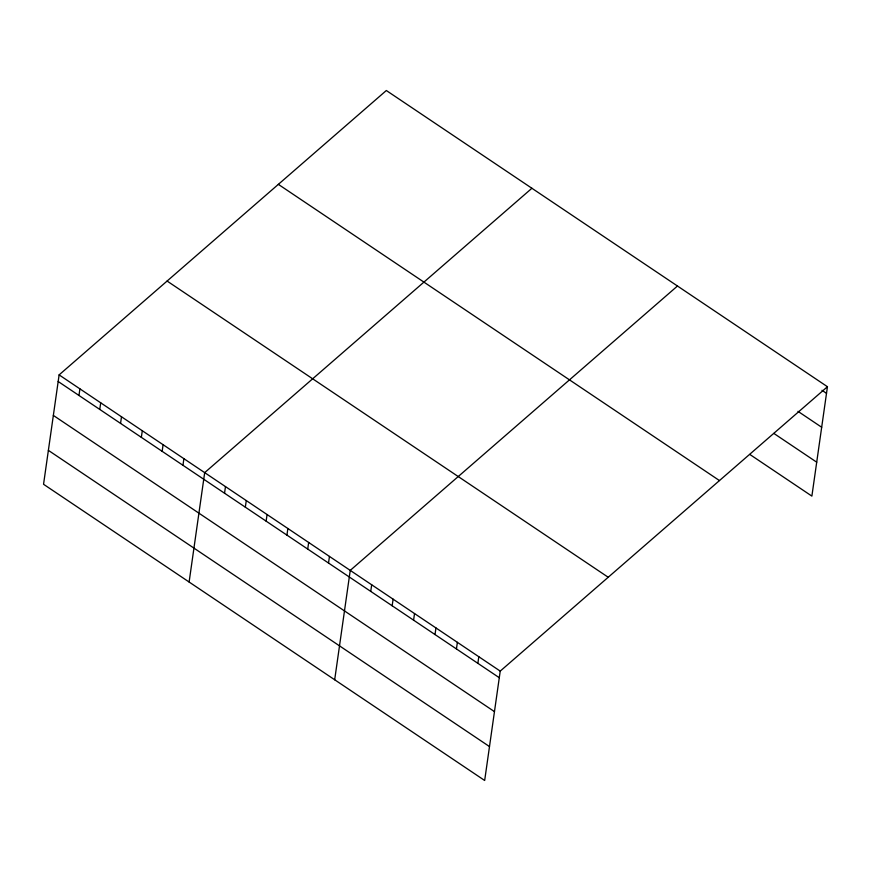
<?xml version="1.0" encoding="UTF-8"?>
<svg xmlns="http://www.w3.org/2000/svg" width="871" height="871" viewBox="0 0 871 871"><rect width="100%" height="100%" fill="white"/><g stroke="black" fill="none" stroke-linecap="round" stroke-linejoin="round"><path stroke-width="1.31" d="M59.119 374.889L43.55 484.276L484.668 780.481L500.226 671.106L827.45 386.724L386.332 90.519L59.119 374.889L500.226 671.106M78.967 395.467L79.914 388.858M99.762 409.424L100.709 402.816M120.557 423.393L121.505 416.784M141.352 437.362L142.3 430.742M162.158 451.32L163.095 444.711M182.954 465.288L183.89 458.679M189.116 582.024L204.685 472.637L531.909 188.267M224.544 493.215L225.48 486.606M245.339 507.183L246.275 500.564M266.134 521.141L267.07 514.532M286.929 535.11L287.865 528.501M307.724 549.068L308.661 542.459M328.519 563.036L329.456 556.427M334.682 679.772L350.251 570.385L677.475 286.015M370.741 591.387L371.677 584.779M392.168 605.77L393.104 599.161M413.583 620.163L414.531 613.554M435.01 634.545L435.957 627.937M456.437 648.939L457.384 642.33M477.863 663.321L478.81 656.712M827.45 386.724L811.881 496.111L749.866 454.466M821.995 390.306L826.514 393.344M797.999 411.352L821.68 427.258M773.862 433.42L816.715 462.196M278.35 184.358L719.468 480.574M167.101 281.05L608.208 577.255M58.172 381.498L499.29 677.714M53.349 415.413L494.467 711.629M48.373 450.361L489.491 746.567"/></g></svg>
